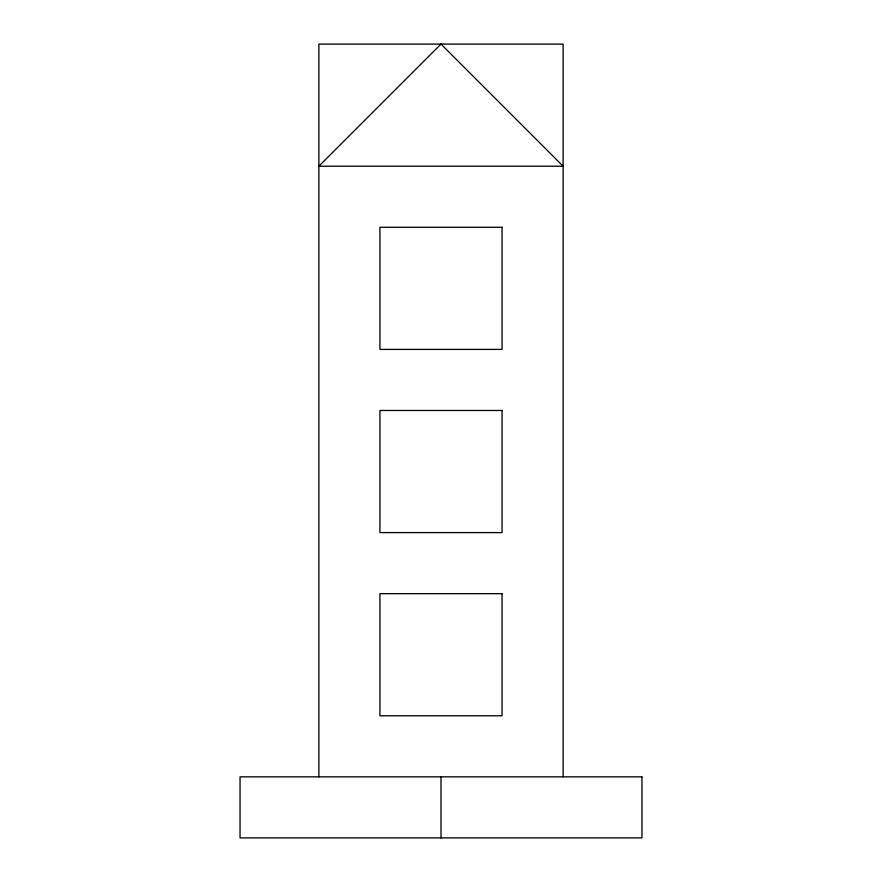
<?xml version="1.0" encoding="UTF-8"?>
<svg xmlns="http://www.w3.org/2000/svg" width="882" height="882" viewBox="0 0 882 882"><rect width="100%" height="100%" fill="white"/><g stroke="black" fill="none" stroke-linecap="round" stroke-linejoin="round"><path stroke-width="1.32" d="M563.124 776.844L563.124 44.1L318.876 44.1L318.876 776.844M441 776.844L441 837.9M441 44.1L318.876 166.224L563.124 166.224L441 44.1M502.056 227.28L379.944 227.28L379.944 349.404L502.056 349.404L502.056 227.28M502.056 410.472L379.944 410.472L379.944 532.596L502.056 532.596L502.056 410.472M502.056 593.652L379.944 593.652L379.944 715.776L502.056 715.776L502.056 593.652M641.953 776.844L240.047 776.844L240.047 837.9L641.953 837.9L641.953 776.844"/></g></svg>
